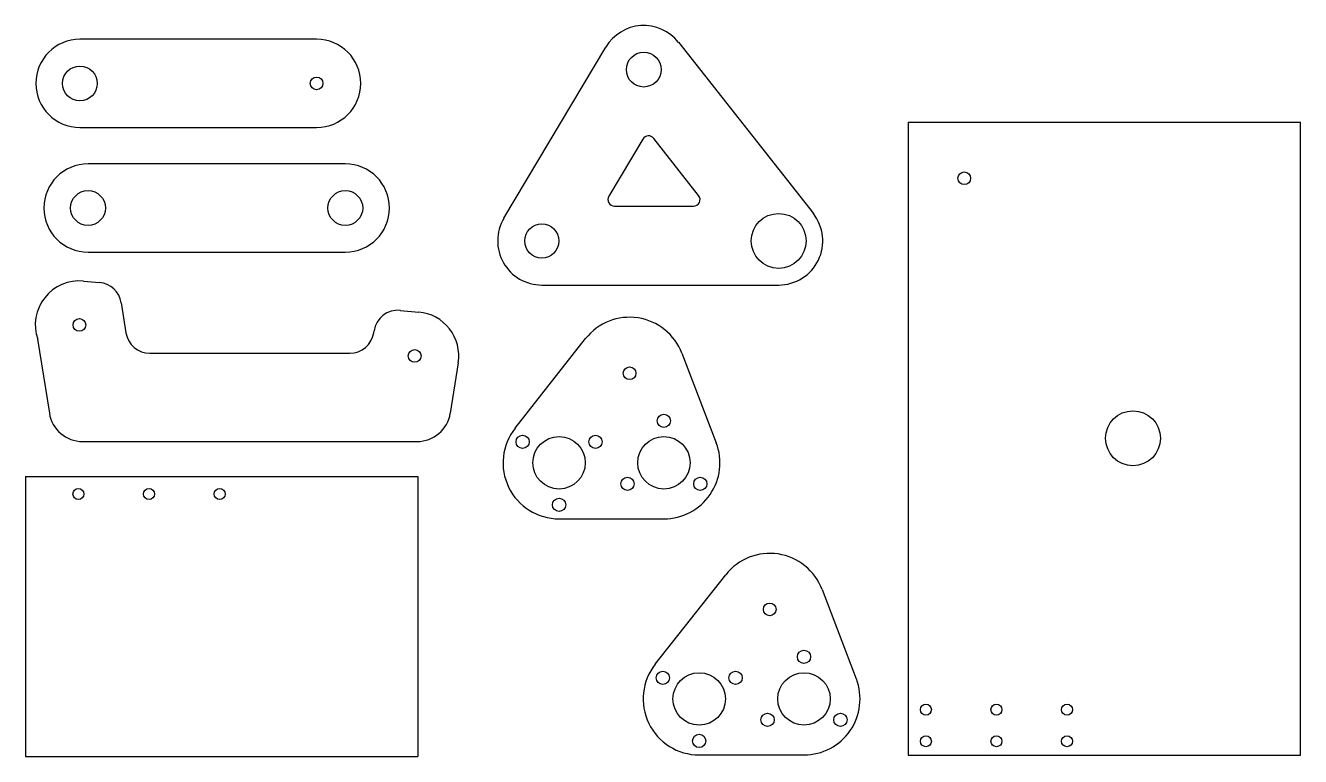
# Model space of a CAD drawing. Header units: millimetres. Extents: x 4 to 293, y 4 to 170.
import ezdxf

# ---------------------------------------------------------------- set-up
doc = ezdxf.new("R2010")
doc.units = ezdxf.units.MM

msp = doc.modelspace()

# ---------------------------------------------------------------- linework, layer by layer
at = {"color": 7, "linetype": 'Continuous', "lineweight": 25}
for p, q in [((70.26, 166.89), (16.62, 166.89)), ((112.69, 126.3), (135.8, 165.13)), ((152.25, 166.2), (182.83, 127.37)), ((204.33, 148.09), (204.33, 4.58)), ((204.33, 148.09), (293.23, 148.09)), ((293.23, 4.58), (293.23, 148.09)), ((16.62, 146.89), (70.26, 146.89)), ((144.18, 144.26), (136.49, 131.33)), ((156.83, 131.49), (146.65, 144.42)), ((76.76, 138.64), (18.45, 138.64)), ((137.77, 129.06), (155.66, 129.06)), ((18.45, 118.64), (76.76, 118.64)), ((17.42, 112.09), (21.06, 111.75)), ((121.29, 111.18), (174.97, 111.18)), ((25.99, 107.13), (27.06, 100.35)), ((89.21, 105.44), (93.41, 105.05)), ((7.04, 98.88), (9.69, 82.14)), ((83.19, 100.35), (83.27, 100.83)), ((115.22, 78.74), (131.21, 99.03)), ((32.49, 95.71), (77.76, 95.71)), ((153.05, 95.71), (160.82, 75.42)), ((102.36, 93.53), (100.56, 82.14)), ((17.22, 75.71), (93.03, 75.71)), ((4.28, 67.8), (4.28, 4.3)), ((4.28, 67.8), (93.18, 67.8)), ((93.18, 67.8), (93.18, 4.3)), ((125.2, 58.18), (148.96, 58.18)), ((146.98, 25.22), (162.97, 45.51)), ((184.81, 42.19), (192.57, 21.9)), ((4.28, 4.3), (93.18, 4.3)), ((156.96, 4.66), (180.71, 4.66)), ((204.33, 4.58), (293.23, 4.58))]:
    msp.add_line(p, q, dxfattribs=at)
for centre, radius in [((144.39, 160.01), 3.94), ((16.62, 156.89), 3.94), ((70.26, 156.89), 1.44), ((217.03, 135.39), 1.44), ((18.45, 128.64), 3.94), ((76.76, 128.64), 3.94), ((174.97, 121.18), 6.22), ((121.29, 121.18), 3.88), ((16.5, 102.13), 1.44), ((92.48, 95.1), 1.44), ((141.19, 91.17), 1.44), ((148.96, 80.4), 1.5), ((255.26, 76.44), 6.22), ((116.95, 75.64), 1.5), ((125.2, 70.88), 5.94), ((133.45, 75.64), 1.5), ((148.96, 70.88), 5.94), ((140.71, 66.12), 1.5), ((157.21, 66.12), 1.5), ((16.28, 63.8), 1.25), ((32.28, 63.8), 1.25), ((48.28, 63.8), 1.25), ((125.2, 61.35), 1.5), ((172.95, 37.65), 1.44), ((180.71, 26.88), 1.5), ((148.71, 22.12), 1.5), ((156.96, 17.36), 5.94), ((165.21, 22.12), 1.5), ((180.71, 17.36), 5.94), ((208.33, 14.93), 1.25), ((224.33, 14.93), 1.25), ((240.33, 14.93), 1.25), ((172.46, 12.6), 1.5), ((188.96, 12.6), 1.5), ((156.96, 7.83), 1.5), ((208.33, 7.76), 1.25), ((224.33, 7.76), 1.25), ((240.33, 7.76), 1.25)]:
    msp.add_circle(centre, radius, dxfattribs=at)
for centre, radius, start, end in [((144.39, 160.01), 10, 38.2212, 149.2476), ((16.62, 156.89), 10, 90, 270), ((70.26, 156.89), 10, 270, 90), ((145.47, 143.49), 1.5, 38.2212, 149.2476), ((18.45, 128.64), 10, 90, 270), ((76.76, 128.64), 10, 270, 90), ((137.77, 130.56), 1.5, 149.2476, 270), ((155.66, 130.56), 1.5, 270, 38.2212), ((174.97, 121.18), 10, 270, 38.2212), ((121.29, 121.18), 10, 149.2476, 270), ((16.5, 102.13), 10, 84.7108, 198.9586), ((20.55, 106.27), 5.5, 8.9881, 84.7108), ((88.7, 99.97), 5.5, 84.7108, 171.0119), ((92.48, 95.1), 10, 351.0119, 84.7108), ((141.19, 91.17), 12.7, 20.9413, 141.763), ((32.49, 101.21), 5.5, 188.9881, 270), ((77.76, 101.21), 5.5, 270, 351.0119), ((17.22, 83.33), 7.62, 188.9881, 270), ((93.03, 83.33), 7.62, 270, 351.0119), ((125.2, 70.88), 12.7, 141.763, 270), ((148.96, 70.88), 12.7, 270, 20.9413), ((172.95, 37.65), 12.7, 20.9413, 141.763), ((156.96, 17.36), 12.7, 141.763, 270), ((180.71, 17.36), 12.7, 270, 20.9413)]:
    msp.add_arc(centre, radius, start, end, dxfattribs=at)

doc.saveas('drawing.dxf')
